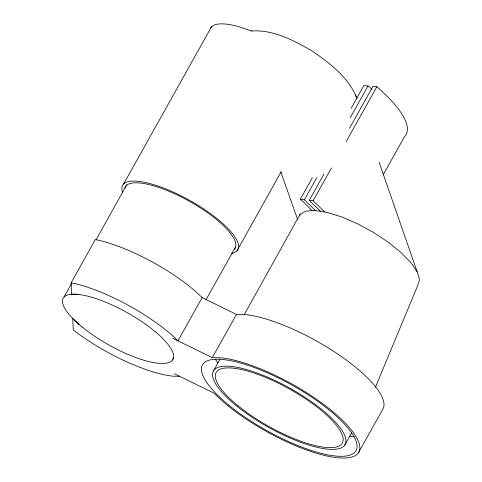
<?xml version="1.0" encoding="UTF-8"?>
<svg xmlns="http://www.w3.org/2000/svg" width="482" height="482" viewBox="0 0 482 482"><rect width="100%" height="100%" fill="white"/><g stroke="black" fill="none" stroke-linecap="round" stroke-linejoin="round"><path stroke-width="0.72" d="M299.551 215.882L299.991 214.448L305.763 211.134L315.156 210.459L327.525 212.472L342.039 217.033L357.698 223.835L373.436 232.408L388.185 242.175L400.94 252.472L410.827 262.588L417.177 271.842L419.551 279.596L417.798 285.326L375.442 387.221M244.187 314.764L299.991 214.448M123.615 184.022L211.478 26.817M78.03 294.369L71.619 294.249L71.095 282.868L95.255 239.638L98.605 240.223A86.405 25.552 29.2 0 1 195.282 291.164L202.145 297.617L236.457 314.421L245.398 314.589A91.116 26.944 29.2 0 1 340.135 355.668A91.116 26.944 29.2 0 1 382.732 409.332L358.572 452.562M64.088 296.96L71.426 283.826M96.014 239.831L126.838 184.678M202.145 297.617L177.985 340.846L171.122 334.394A86.405 25.552 29.2 0 0 74.445 283.452L71.095 282.868M172.351 360.018L173.821 357.391M206.109 299.611L235.469 247.085M236.909 250.923L281.205 171.664M311.981 210.682L303.618 202.103L300.262 199.385L312.342 177.768M351.143 108.342L363.952 85.416L368.567 86.23A98.973 29.263 29.2 0 1 372.086 89.351M172.809 338.316L212.297 357.65L236.457 314.421M300.262 199.385L304.383 199.819L316.831 177.545M350.143 117.945L368.079 85.85M213.586 370.694L219.81 359.56M320.602 211.345L309.263 200.331L323.904 174.129M349.528 128.278L372.96 86.362L376.822 86.766A113.107 33.445 29.2 0 1 404.428 136.81L383.196 174.797M309.263 200.331L313.125 200.735L331.429 167.983M346.07 141.786L376.822 86.766M344.895 444.838A75.403 22.299 29.2 0 0 256.677 372.851A75.403 22.299 29.2 0 0 236.15 405.615A75.403 22.299 29.2 0 0 344.895 444.838L351.486 433.047M251.67 30.962C273.258 29.565 293.562 40.283 311.764 50.785C329.802 63.1 348.763 77.463 356.951 98.455M212.297 357.65L221.238 357.825A91.116 26.944 29.2 0 1 335.225 413.646A91.116 26.944 29.2 0 1 337.249 457.713A91.116 26.944 29.2 0 1 223.256 401.886L213.924 393.107L174.436 373.767M179.611 376.303L173.038 376.177A86.405 25.552 29.2 0 1 76.698 332.586L73.252 329.845L72.728 318.463L79.428 324.76M252.014 31.077L238.042 26.438A65.98 19.509 29.2 0 0 210.254 28.637M304.383 199.819L315.403 210.495M313.125 200.735L324.741 212.014M280.843 171.984L297.605 219.437M379.165 162.41L417.177 271.842M355.722 94.9L356.288 97.087M354.403 436.614A87.971 26.016 29.2 0 1 349.384 436.596M217.948 363.151A87.971 26.016 29.2 0 1 215.629 359.476M124.916 188.016A62.841 18.581 29.2 0 1 189.625 201.416A62.841 18.581 29.2 0 1 234.21 249.333M122.53 192.077A65.98 19.509 29.2 0 1 190.637 200.922A65.98 19.509 29.2 0 1 231.33 253.508M82.127 327.019A62.841 18.581 29.2 0 0 172.749 359.711A62.841 18.581 29.2 0 0 99.232 299.72A62.841 18.581 29.2 0 0 82.127 327.019M228.968 405.254A87.971 26.016 29.2 0 0 355.837 451.019A87.971 26.016 29.2 0 0 252.917 367.031A87.971 26.016 29.2 0 0 228.968 405.254M237.945 405.705A72.264 21.371 29.2 0 0 342.16 443.295A72.264 21.371 29.2 0 0 257.617 374.303A72.264 21.371 29.2 0 0 237.945 405.705"/></g></svg>
